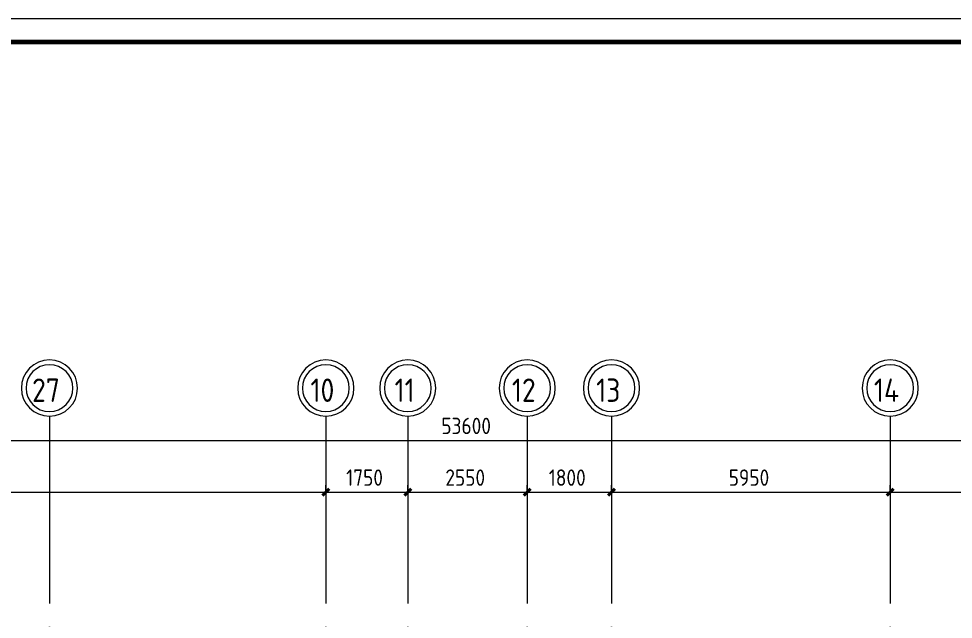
# Model space of a CAD drawing. Header units: millimetres. Extents: x -259809 to 472825, y -397243 to 31861.
# Drawn here: x 268364 to 288318, y -322437 to -309617 of the extents above; entities that cross this region are included whole.
import ezdxf

# ---------------------------------------------------------------- set-up
doc = ezdxf.new("R2010")
doc.units = ezdxf.units.MM
doc.linetypes.add('ADSK_Линия сетки', pattern=[25, 20, -2.5, 0, -2.5])
for name, color, linetype, lineweight in [('Оси', 252, 'Continuous', 9), ('ОФ_рамка', 8, 'Continuous', 60), ('Размеры', 7, 'Continuous', 9)]:
    doc.layers.add(name, color=color, linetype=linetype, lineweight=lineweight)
doc.styles.add('GOST Common', font='', dxfattribs={"width": 0.9, "height": 500})
doc.styles.add('GOST Common_1', font='', dxfattribs={"height": 250})
doc.styles.get('GOST Common').set_extended_font_data('GOST type B')
doc.styles.get('GOST Common_1').set_extended_font_data('GOST type B')

# ---------------------------------------------------------------- blocks, each defined once
blk = doc.blocks.new('А0')
at = {"layer": 'ОФ_рамка', "color": 0, "linetype": 'Continuous', "lineweight": 5, "ltscale": 100}
blk.add_lwpolyline([(341068, -309617), (222168, -309617)], dxfattribs=at)
at = {"layer": 'ОФ_рамка', "color": 0, "linetype": 'Continuous', "ltscale": 100}
blk.add_lwpolyline([(340568, -310117), (224168, -310117)], dxfattribs=at)
blk = doc.blocks.new('3 этаж')
at = {"layer": 'Оси', "color": 251, "linetype": 'ADSK_Линия сетки', "ltscale": 200, "true_color": 0x636466}
for p, q in [((269021, 34587), (269021, 13337)), ((274921, 34587), (274921, -31390)), ((276671, 34587), (276671, -31390)), ((279221, 34587), (279221, -31390)), ((281021, 34587), (281021, -31390)), ((286971, 34587), (286971, -30120))]:
    blk.add_line(p, q, dxfattribs=at)
at = {"layer": 'Оси', "color": 251, "lineweight": 20, "true_color": 0x636466}
for centre, radius, start, end in [((269021, 35187), 600, 0, 180), ((274921, 35187), 600, 0, 180), ((276671, 35187), 600, 0, 180), ((279221, 35187), 600, 0, 180), ((281021, 35187), 600, 0, 180), ((286971, 35187), 600, 0, 180), ((269021, 35187), 500, 0, 180), ((274921, 35187), 500, 0, 180), ((276671, 35187), 500, 0, 180), ((279221, 35187), 500, 0, 180), ((281021, 35187), 500, 0, 180), ((286971, 35187), 500, 0, 180), ((269021, 35187), 600, 180, 0), ((269021, 35187), 500, 180, 0), ((274921, 35187), 600, 180, 0), ((274921, 35187), 500, 180, 0), ((276671, 35187), 600, 180, 0), ((276671, 35187), 500, 180, 0), ((279221, 35187), 600, 180, 0), ((279221, 35187), 500, 180, 0), ((281021, 35187), 600, 180, 0), ((281021, 35187), 500, 180, 0), ((286971, 35187), 600, 180, 0), ((286971, 35187), 500, 180, 0)]:
    blk.add_arc(centre, radius, start, end, dxfattribs=at)
at = {"layer": 'Размеры', "color": 251, "lineweight": 20, "true_color": 0x636466}
for p, q in [((251021, 34068), (304921, 34068)), ((251021, 32964), (274921, 32964)), ((274921, 32964), (274921, 33114)), ((274921, 32964), (274921, 33114)), ((274921, 32964), (274921, 32914)), ((274921, 32964), (276671, 32964)), ((274921, 32964), (274921, 32914)), ((276671, 32964), (276671, 33114)), ((276671, 32964), (276671, 33114)), ((276671, 32964), (276671, 32914)), ((276671, 32964), (279221, 32964)), ((276671, 32964), (276671, 32914)), ((279221, 32964), (279221, 33114)), ((279221, 32964), (279221, 33114)), ((279221, 32964), (279221, 32914)), ((279221, 32964), (281021, 32964)), ((279221, 32964), (279221, 32914)), ((281021, 32964), (281021, 33114)), ((281021, 32964), (281021, 33114)), ((281021, 32964), (281021, 32914)), ((281021, 32964), (286971, 32964)), ((281021, 32964), (281021, 32914)), ((286971, 32964), (286971, 33114)), ((286971, 32964), (286971, 33114)), ((286971, 32964), (286971, 32914)), ((286971, 32964), (292971, 32964)), ((286971, 32964), (286971, 32914))]:
    blk.add_line(p, q, dxfattribs=at)
at = {"layer": 'Размеры', "color": 251, "lineweight": 40, "true_color": 0x636466}
for p, q in [((274921, 32964), (274851, 32893)), ((274921, 32964), (274851, 32893)), ((274921, 32964), (274992, 33034)), ((274921, 32964), (274992, 33034)), ((276671, 32964), (276601, 32893)), ((276671, 32964), (276601, 32893)), ((276671, 32964), (276742, 33034)), ((276671, 32964), (276742, 33034)), ((279221, 32964), (279151, 32893)), ((279221, 32964), (279151, 32893)), ((279221, 32964), (279292, 33034)), ((279221, 32964), (279292, 33034)), ((281021, 32964), (280951, 32893)), ((281021, 32964), (280951, 32893)), ((281021, 32964), (281092, 33034)), ((281021, 32964), (281092, 33034)), ((286971, 32964), (286901, 32893)), ((286971, 32964), (286901, 32893)), ((286971, 32964), (287042, 33034)), ((286971, 32964), (287042, 33034))]:
    blk.add_line(p, q, dxfattribs=at)
at = {"layer": 'Оси', "color": 251, "true_color": 0x636466, "style": 'GOST Common', "width": 0.9}
for s, p in [('27', (268650, 34892)), ('10', (274594, 34892)), ('11', (276389, 34892)), ('12', (278894, 34892)), ('13', (280694, 34892)), ('14', (286623, 34892))]:
    blk.add_text(s, height=500, dxfattribs=at).set_placement(p)
at = {"layer": 'Размеры', "color": 251, "true_color": 0x636466, "style": 'GOST Common_1', "width": 0.9}
for s, p in [('53600', (277388, 34205)), ('1750', (275356, 33101)), ('2550', (277473, 33101)), ('1800', (279681, 33101)), ('5950', (283523, 33101))]:
    blk.add_text(s, height=350, dxfattribs=at).set_placement(p)

msp = doc.modelspace()

# ---------------------------------------------------------------- block references
msp.add_blockref('3 этаж', (0, -352689))
at = {"layer": 'ОФ_рамка', "color": 0, "lineweight": -2}
msp.add_blockref('А0', (0, 0), dxfattribs=at)

doc.saveas('drawing.dxf')
